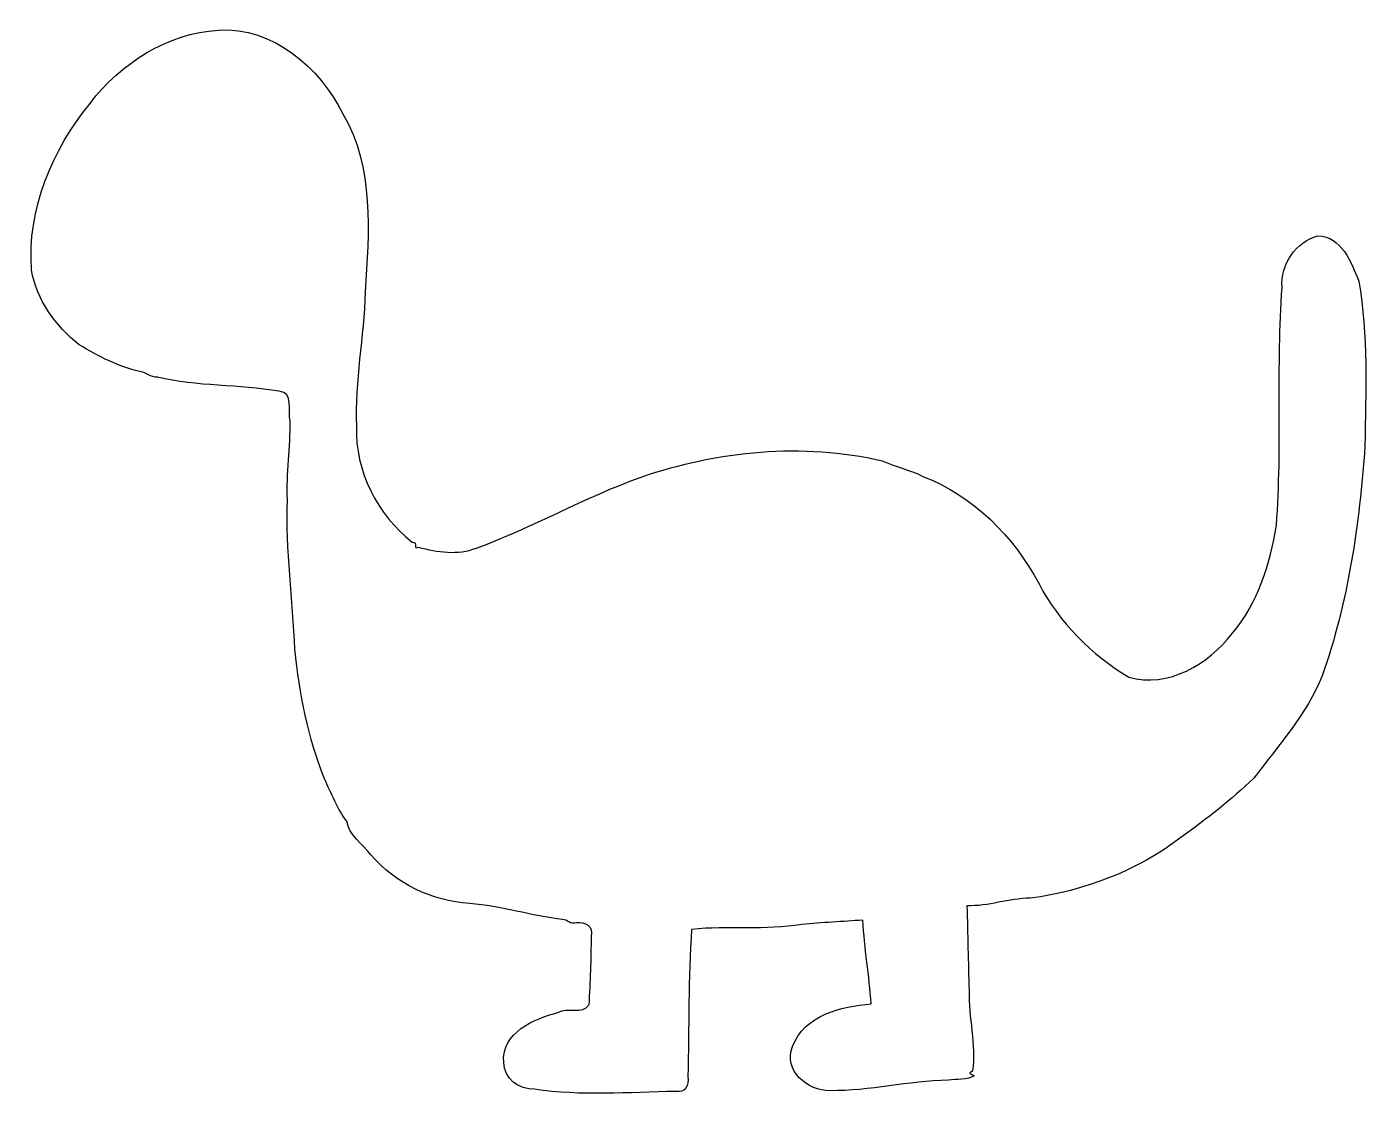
# Model space of a CAD drawing. Header units: centimetres. Extents: x -13.99 to -5.64, y 0.15 to 6.81.
import ezdxf

# ---------------------------------------------------------------- set-up
doc = ezdxf.new("R2010")
doc.units = ezdxf.units.CM
doc.header["$MEASUREMENT"] = 0
doc.layers.add('Layer 1', color=7, linetype='Continuous')

msp = doc.modelspace()

# ---------------------------------------------------------------- linework, layer by layer
at = {"layer": 'Layer 1', "color": 12}
msp.add_open_spline([(-12.79191, 6.78813), (-13.1114, 6.76767), (-13.39987, 6.58235), (-13.59166, 6.33207), (-13.59166, 6.33207), (-13.82669, 6.04312), (-13.98503, 5.67152), (-13.95555, 5.29416), (-13.95555, 5.29416), (-13.9252, 5.10861), (-13.8048, 4.94361), (-13.65887, 4.82965), (-13.65887, 4.82965), (-13.5397, 4.75753), (-13.41001, 4.69119), (-13.2742, 4.66138), (-13.2742, 4.66138), (-13.24667, 4.65643), (-13.2108, 4.62603), (-13.17226, 4.62772), (-13.17226, 4.62772), (-12.92353, 4.56716), (-12.66527, 4.58526), (-12.41494, 4.53972), (-12.41494, 4.53972), (-12.32334, 4.53382), (-12.36009, 4.41759), (-12.34617, 4.35652), (-12.34617, 4.35652), (-12.34271, 4.19185), (-12.3707, 4.02897), (-12.36332, 3.86342), (-12.36332, 3.86342), (-12.37456, 3.55182), (-12.32866, 3.24332), (-12.31723, 2.93219), (-12.31723, 2.93219), (-12.28818, 2.65853), (-12.23476, 2.38334), (-12.1322, 2.12733), (-12.1322, 2.12733), (-12.0913, 2.03883), (-12.0495, 1.93659), (-11.99324, 1.86335), (-11.99324, 1.86335), (-11.98184, 1.78012), (-11.89463, 1.72037), (-11.8437, 1.65563), (-11.8437, 1.65563), (-11.68903, 1.47585), (-11.46487, 1.36604), (-11.22831, 1.35186), (-11.22831, 1.35186), (-11.03268, 1.33554), (-10.84337, 1.27497), (-10.64977, 1.25219), (-10.64977, 1.25219), (-10.62225, 1.25254), (-10.60093, 1.2183), (-10.5632, 1.23153), (-10.5632, 1.23153), (-10.50922, 1.23825), (-10.45358, 1.20928), (-10.47041, 1.14641), (-10.47041, 1.14641), (-10.47123, 1.00526), (-10.47615, 0.8623), (-10.48483, 0.72231), (-10.48483, 0.72231), (-10.52891, 0.65611), (-10.61736, 0.71059), (-10.67909, 0.67231), (-10.67909, 0.67231), (-10.82815, 0.63513), (-11.03196, 0.548), (-11.01664, 0.36264), (-11.01664, 0.36264), (-11.01624, 0.26056), (-10.92158, 0.19394), (-10.8254, 0.19579), (-10.8254, 0.19579), (-10.53465, 0.15253), (-10.23845, 0.17592), (-9.94582, 0.18232), (-9.94582, 0.18232), (-9.88647, 0.17103), (-9.86171, 0.22138), (-9.87002, 0.27326), (-9.87002, 0.27326), (-9.86293, 0.57838), (-9.86713, 0.889), (-9.84676, 1.19065), (-9.84676, 1.19065), (-9.62028, 1.21468), (-9.388, 1.18361), (-9.16107, 1.22073), (-9.16107, 1.22073), (-9.03438, 1.23336), (-8.90728, 1.24023), (-8.78025, 1.24788), (-8.78025, 1.24788), (-8.77229, 1.07355), (-8.74138, 0.90154), (-8.72927, 0.7276), (-8.72927, 0.7276), (-8.91704, 0.71078), (-9.14419, 0.65929), (-9.21877, 0.4617), (-9.21877, 0.4617), (-9.2792, 0.31425), (-9.12506, 0.18248), (-8.98509, 0.18666), (-8.98509, 0.18666), (-8.73853, 0.18354), (-8.49693, 0.2476), (-8.25029, 0.25135), (-8.25029, 0.25135), (-8.19893, 0.26054), (-8.12975, 0.24987), (-8.08831, 0.27898), (-8.08831, 0.27898), (-8.10077, 0.29459), (-8.13512, 0.28818), (-8.0989, 0.30829), (-8.0989, 0.30829), (-8.07545, 0.47337), (-8.12461, 0.64315), (-8.11951, 0.8105), (-8.11951, 0.8105), (-8.12554, 0.98608), (-8.12856, 1.16171), (-8.13303, 1.33731), (-8.13303, 1.33731), (-8.00074, 1.33387), (-7.87209, 1.38343), (-7.73874, 1.38491), (-7.73874, 1.38491), (-7.40058, 1.42925), (-7.07401, 1.55583), (-6.80141, 1.76236), (-6.80141, 1.76236), (-6.64361, 1.87682), (-6.48838, 1.99779), (-6.34669, 2.13117), (-6.34669, 2.13117), (-6.19514, 2.33561), (-6.01895, 2.53095), (-5.92212, 2.76879), (-5.92212, 2.76879), (-5.75945, 3.22633), (-5.69029, 3.71443), (-5.65602, 4.19796), (-5.65602, 4.19796), (-5.65068, 4.54028), (-5.63565, 4.88744), (-5.69402, 5.22593), (-5.69402, 5.22593), (-5.74019, 5.34102), (-5.80199, 5.50637), (-5.94857, 5.50765), (-5.94857, 5.50765), (-6.08735, 5.47212), (-6.17934, 5.32882), (-6.17191, 5.18787), (-6.17191, 5.18787), (-6.20818, 4.69493), (-6.16895, 4.19902), (-6.20712, 3.70652), (-6.20712, 3.70652), (-6.24747, 3.46464), (-6.32008, 3.22125), (-6.48219, 3.03138), (-6.48219, 3.03138), (-6.62847, 2.84139), (-6.88152, 2.69155), (-7.12568, 2.75963), (-7.12568, 2.75963), (-7.35703, 2.89949), (-7.55883, 3.10102), (-7.6844, 3.34145), (-7.6844, 3.34145), (-7.8418, 3.6358), (-8.09225, 3.8894), (-8.40793, 4.01047), (-8.40793, 4.01047), (-8.4927, 4.05339), (-8.57893, 4.06882), (-8.661, 4.10792), (-8.661, 4.10792), (-9.15567, 4.22132), (-9.68251, 4.171), (-10.16003, 4.00621), (-10.16003, 4.00621), (-10.51118, 3.88086), (-10.83604, 3.69176), (-11.1859, 3.5641), (-11.1859, 3.5641), (-11.30438, 3.51816), (-11.42974, 3.53957), (-11.54845, 3.56889), (-11.54845, 3.56889), (-11.58539, 3.55314), (-11.54443, 3.60148), (-11.58645, 3.60016), (-11.58645, 3.60016), (-11.80187, 3.77317), (-11.94279, 4.04252), (-11.93361, 4.32189), (-11.93361, 4.32189), (-11.94565, 4.60206), (-11.88572, 4.87884), (-11.879, 5.1587), (-11.879, 5.1587), (-11.85474, 5.52993), (-11.8215, 5.93189), (-12.01727, 6.2669), (-12.01727, 6.2669), (-12.1625, 6.55427), (-12.45209, 6.80844), (-12.79191, 6.78813)], degree=3, knots=[0, 0, 0, 0, 0.0178571, 0.0178571, 0.0178571, 0.0178571, 0.0357143, 0.0357143, 0.0357143, 0.0357143, 0.0535714, 0.0535714, 0.0535714, 0.0535714, 0.0714286, 0.0714286, 0.0714286, 0.0714286, 0.0892857, 0.0892857, 0.0892857, 0.0892857, 0.1071429, 0.1071429, 0.1071429, 0.1071429, 0.125, 0.125, 0.125, 0.125, 0.1428571, 0.1428571, 0.1428571, 0.1428571, 0.1607143, 0.1607143, 0.1607143, 0.1607143, 0.1785714, 0.1785714, 0.1785714, 0.1785714, 0.1964286, 0.1964286, 0.1964286, 0.1964286, 0.2142857, 0.2142857, 0.2142857, 0.2142857, 0.2321429, 0.2321429, 0.2321429, 0.2321429, 0.25, 0.25, 0.25, 0.25, 0.2678571, 0.2678571, 0.2678571, 0.2678571, 0.2857143, 0.2857143, 0.2857143, 0.2857143, 0.3035714, 0.3035714, 0.3035714, 0.3035714, 0.3214286, 0.3214286, 0.3214286, 0.3214286, 0.3392857, 0.3392857, 0.3392857, 0.3392857, 0.3571429, 0.3571429, 0.3571429, 0.3571429, 0.375, 0.375, 0.375, 0.375, 0.3928571, 0.3928571, 0.3928571, 0.3928571, 0.4107143, 0.4107143, 0.4107143, 0.4107143, 0.4285714, 0.4285714, 0.4285714, 0.4285714, 0.4464286, 0.4464286, 0.4464286, 0.4464286, 0.4642857, 0.4642857, 0.4642857, 0.4642857, 0.4821429, 0.4821429, 0.4821429, 0.4821429, 0.5, 0.5, 0.5, 0.5, 0.5178571, 0.5178571, 0.5178571, 0.5178571, 0.5357143, 0.5357143, 0.5357143, 0.5357143, 0.5535714, 0.5535714, 0.5535714, 0.5535714, 0.5714286, 0.5714286, 0.5714286, 0.5714286, 0.5892857, 0.5892857, 0.5892857, 0.5892857, 0.6071429, 0.6071429, 0.6071429, 0.6071429, 0.625, 0.625, 0.625, 0.625, 0.6428571, 0.6428571, 0.6428571, 0.6428571, 0.6607143, 0.6607143, 0.6607143, 0.6607143, 0.6785714, 0.6785714, 0.6785714, 0.6785714, 0.6964286, 0.6964286, 0.6964286, 0.6964286, 0.7142857, 0.7142857, 0.7142857, 0.7142857, 0.7321429, 0.7321429, 0.7321429, 0.7321429, 0.75, 0.75, 0.75, 0.75, 0.7678571, 0.7678571, 0.7678571, 0.7678571, 0.7857143, 0.7857143, 0.7857143, 0.7857143, 0.8035714, 0.8035714, 0.8035714, 0.8035714, 0.8214286, 0.8214286, 0.8214286, 0.8214286, 0.8392857, 0.8392857, 0.8392857, 0.8392857, 0.8571429, 0.8571429, 0.8571429, 0.8571429, 0.875, 0.875, 0.875, 0.875, 0.8928571, 0.8928571, 0.8928571, 0.8928571, 0.9107143, 0.9107143, 0.9107143, 0.9107143, 0.9285714, 0.9285714, 0.9285714, 0.9285714, 0.9464286, 0.9464286, 0.9464286, 0.9464286, 0.9642857, 0.9642857, 0.9642857, 0.9642857, 1, 1, 1, 1], dxfattribs=at)

doc.saveas('drawing.dxf')
